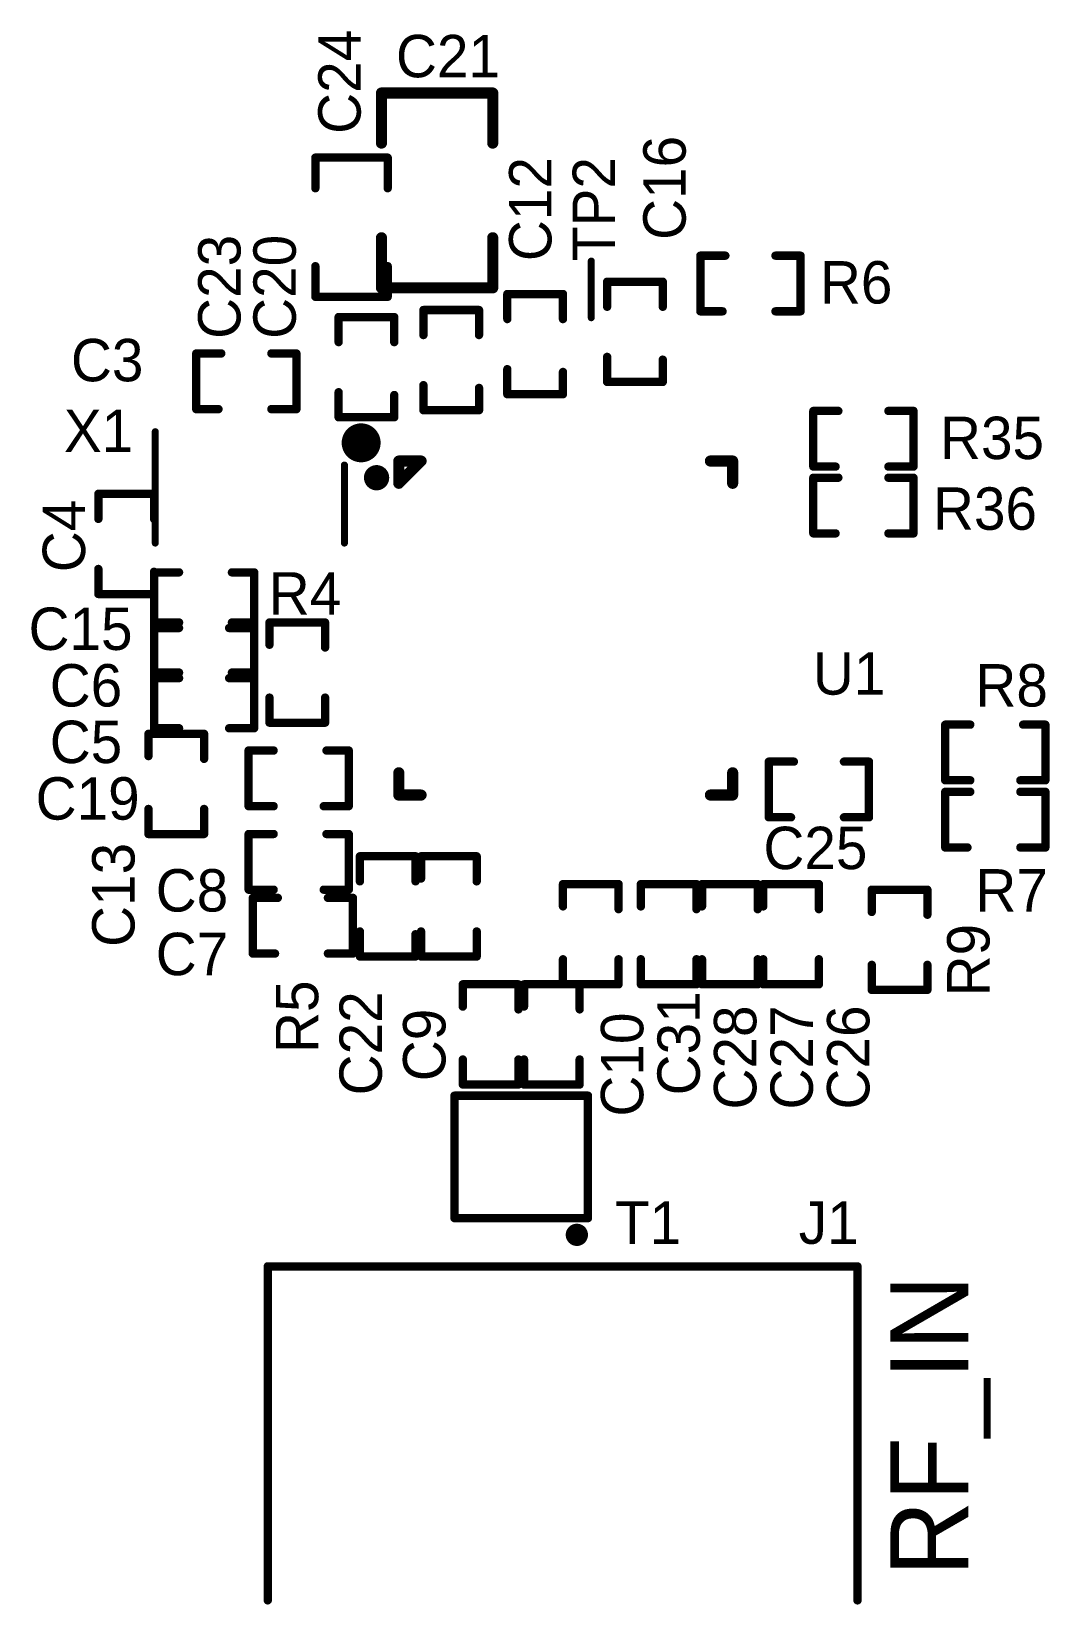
# Model space of a CAD drawing. Extents: x 97.8 to 116.1, y 51.2 to 79.4.
import ezdxf

# ---------------------------------------------------------------- set-up
doc = ezdxf.new("R2010")
doc.units = 0
doc.header["$MEASUREMENT"] = 0
doc.layers.add('TOPOVERLAY', color=2, linetype='CONTINUOUS')

msp = doc.modelspace()

# ---------------------------------------------------------------- linework, layer by layer
at = {"layer": 'TOPOVERLAY'}
for points, const_width in [([(104.133, 77.431001), (104.133, 78.330999)], 0.2), ([(104.133, 78.330999), (106.133001, 78.330999)], 0.2), ([(106.133001, 77.431001), (106.133001, 78.330999)], 0.2), ([(102.945001, 76.620002), (102.945001, 77.170001)], 0.15), ([(102.945001, 77.170001), (104.245004, 77.170001)], 0.15), ([(104.245004, 76.620002), (104.245004, 77.170001)], 0.15), ([(104.133, 74.831001), (104.133, 75.730999)], 0.2), ([(106.133001, 74.831001), (106.133001, 75.730999)], 0.2), ([(109.8645, 75.409003), (110.314501, 75.409003)], 0.15), ([(109.8645, 74.409005), (109.8645, 75.409003)], 0.15), ([(111.214499, 75.409006), (111.664501, 75.409003)], 0.15), ([(111.664501, 74.409005), (111.664501, 75.409003)], 0.15), ([(102.945001, 74.670001), (102.945001, 75.219999)], 0.15), ([(104.245004, 74.670001), (104.245004, 75.219999)], 0.15), ([(107.904001, 74.295), (107.904001, 75.311)], 0.127), ([(104.133, 74.831001), (106.133001, 74.831001)], 0.2), ([(108.189001, 74.490999), (108.189001, 74.941001)], 0.15), ([(108.189001, 74.941001), (108.289001, 74.941001)], 0.15), ([(108.239001, 74.941001), (109.188999, 74.941001)], 0.15), ([(109.188999, 74.490999), (109.188999, 74.941001)], 0.15), ([(102.945001, 74.670001), (104.245004, 74.670001)], 0.15), ([(106.395004, 74.269999), (106.395004, 74.72)], 0.15), ([(106.395004, 74.72), (106.495004, 74.72)], 0.15), ([(106.445004, 74.72), (107.395002, 74.72)], 0.15), ([(107.395002, 74.269999), (107.395002, 74.72)], 0.15), ([(103.363001, 73.855999), (103.363001, 74.306001)], 0.15), ([(103.363001, 74.306001), (103.463001, 74.306001)], 0.15), ([(103.413001, 74.306001), (104.362999, 74.306001)], 0.15), ([(104.362999, 73.855999), (104.362999, 74.306001)], 0.15), ([(104.887001, 73.982999), (104.887001, 74.433001)], 0.15), ([(104.887001, 74.433001), (104.987001, 74.433001)], 0.15), ([(104.937001, 74.433001), (105.886999, 74.433001)], 0.15), ([(105.886999, 73.982999), (105.886999, 74.433001)], 0.15), ([(109.8645, 74.409005), (110.264501, 74.409005)], 0.15), ([(111.214499, 74.409008), (111.664501, 74.409005)], 0.15), ([(100.804, 73.651999), (101.253999, 73.651999)], 0.15), ([(100.804, 72.652001), (100.804, 73.651999)], 0.15), ([(102.154002, 73.651999), (102.604001, 73.651999)], 0.15), ([(102.604001, 73.551999), (102.604001, 73.651999)], 0.15), ([(102.604001, 72.652001), (102.604001, 73.601999)], 0.15), ([(108.189001, 73.140999), (108.189001, 73.591001)], 0.15), ([(109.188999, 73.140999), (109.188999, 73.541001)], 0.15), ([(106.395004, 72.919999), (106.395004, 73.370001)], 0.15), ([(107.395002, 72.919999), (107.395002, 73.320001)], 0.15), ([(108.189001, 73.140999), (109.188999, 73.140999)], 0.15), ([(103.363001, 72.505999), (103.363001, 72.956001)], 0.15), ([(104.362999, 72.505999), (104.362999, 72.906001)], 0.15), ([(104.887001, 72.632999), (104.887001, 73.083001)], 0.15), ([(105.886999, 72.632999), (105.886999, 73.033001)], 0.15), ([(106.395004, 72.919999), (107.395002, 72.919999)], 0.15), ([(100.804, 72.652001), (101.204001, 72.652001)], 0.15), ([(102.154002, 72.652001), (102.604001, 72.652001)], 0.15), ([(104.887001, 72.632999), (105.886999, 72.632999)], 0.15), ([(111.895004, 71.620002), (111.895004, 72.62)], 0.15), ([(111.895004, 72.62), (112.345005, 72.62)], 0.15), ([(113.245003, 72.62), (113.695005, 72.62)], 0.15), ([(113.695005, 71.620002), (113.695005, 72.62)], 0.15), ([(103.363001, 72.505999), (104.362999, 72.505999)], 0.15), ([(100.067501, 70.246999), (100.067501, 72.247001)], 0.127), ([(104.445001, 71.719999), (104.845, 71.719999)], 0.2), ([(104.445001, 71.32), (104.445001, 71.719999)], 0.2), ([(104.445001, 71.32), (104.845, 71.719999)], 0.2), ([(110.045, 71.719999), (110.444999, 71.719999)], 0.2), ([(110.444999, 71.32), (110.444999, 71.719999)], 0.2), ([(103.467499, 70.246999), (103.467499, 71.646999)], 0.127), ([(111.895004, 71.620002), (112.295005, 71.620002)], 0.15), ([(111.895004, 70.420001), (111.895004, 71.419999)], 0.15), ([(111.895004, 71.419999), (112.345005, 71.419999)], 0.15), ([(113.245003, 71.620002), (113.695005, 71.620002)], 0.15), ([(113.245003, 71.419999), (113.695005, 71.419999)], 0.15), ([(113.695005, 70.420001), (113.695005, 71.419999)], 0.15), ([(99.045001, 70.681002), (99.045001, 71.131001)], 0.15), ([(99.045001, 71.131001), (99.145001, 71.131001)], 0.15), ([(99.095001, 71.131001), (100.044999, 71.131001)], 0.15), ([(100.044999, 70.681002), (100.044999, 71.131001)], 0.15), ([(111.895004, 70.420001), (112.295005, 70.420001)], 0.15), ([(113.245003, 70.420001), (113.695005, 70.420001)], 0.15), ([(99.045001, 69.330999), (99.045001, 69.780998)], 0.15), ([(100.044999, 69.330999), (100.044999, 69.731001)], 0.15), ([(100.044999, 68.770002), (100.044999, 69.72)], 0.15), ([(100.044999, 69.72), (100.495001, 69.72)], 0.15), ([(101.444999, 69.72), (101.845001, 69.72)], 0.15), ([(101.845001, 68.720002), (101.845001, 69.72)], 0.15), ([(99.045001, 69.330999), (100.044999, 69.330999)], 0.15), ([(100.044999, 68.720002), (100.044999, 68.820002)], 0.15), ([(100.044999, 67.870001), (100.044999, 68.82)], 0.15), ([(100.044999, 68.82), (100.495001, 68.82)], 0.15), ([(100.044999, 68.720002), (100.495001, 68.720002)], 0.15), ([(101.394999, 68.720002), (101.845001, 68.720002)], 0.15), ([(101.444999, 68.82), (101.845001, 68.82)], 0.15), ([(101.845001, 67.820002), (101.845001, 68.82)], 0.15), ([(102.120004, 68.42), (102.120004, 68.820002)], 0.15), ([(102.120004, 68.820002), (103.120002, 68.820002)], 0.15), ([(103.120002, 68.37), (103.120002, 68.820002)], 0.15), ([(100.044999, 67.820002), (100.044999, 67.920001)], 0.15), ([(100.044999, 66.970001), (100.044999, 67.919999)], 0.15), ([(100.044999, 67.919999), (100.495001, 67.919999)], 0.15), ([(100.044999, 67.820002), (100.495001, 67.820002)], 0.15), ([(101.394999, 67.820002), (101.845001, 67.820002)], 0.15), ([(101.444999, 67.919999), (101.845001, 67.919999)], 0.15), ([(101.845001, 66.920001), (101.845001, 67.919999)], 0.15), ([(102.120004, 67.020001), (102.120004, 67.470002)], 0.15), ([(103.120002, 67.020001), (103.120002, 67.470002)], 0.15), ([(100.044999, 66.920001), (100.044999, 67.020001)], 0.15), ([(100.044999, 66.920001), (100.495001, 66.920001)], 0.15), ([(101.394999, 66.920001), (101.845001, 66.920001)], 0.15), ([(102.120004, 67.020001), (103.120002, 67.020001)], 0.15), ([(114.266, 66.984499), (114.715999, 66.984499)], 0.15), ([(114.266, 65.984501), (114.266, 66.984499)], 0.15), ([(115.665999, 66.984499), (116.066001, 66.984499)], 0.15), ([(116.066001, 65.984501), (116.066001, 66.984499)], 0.15), ([(99.945002, 66.820001), (100.945, 66.820001)], 0.15), ([(99.945002, 66.419999), (99.945002, 66.820001)], 0.15), ([(100.945, 66.369999), (100.945, 66.820001)], 0.15), ([(101.744998, 65.570001), (101.744998, 66.519999)], 0.15), ([(101.744998, 66.519999), (102.195, 66.519999)], 0.15), ([(103.144998, 66.519999), (103.545, 66.519999)], 0.15), ([(103.545, 65.520001), (103.545, 66.519999)], 0.15), ([(104.445001, 65.720001), (104.445001, 66.12)], 0.2), ([(110.444999, 65.720001), (110.444999, 66.12)], 0.2), ([(111.095003, 66.319999), (111.545004, 66.319999)], 0.15), ([(111.095003, 65.320001), (111.095003, 66.319999)], 0.15), ([(112.445002, 66.319999), (112.895004, 66.319999)], 0.15), ([(112.895004, 66.22), (112.895004, 66.319999)], 0.15), ([(112.895004, 65.320001), (112.895004, 66.27)], 0.15), ([(114.266, 65.984501), (114.715999, 65.984501)], 0.15), ([(114.266, 64.778001), (114.266, 65.777999)], 0.15), ([(114.266, 65.777999), (114.715999, 65.777999)], 0.15), ([(115.616002, 65.984501), (116.066001, 65.984501)], 0.15), ([(115.616002, 65.777999), (116.066001, 65.777999)], 0.15), ([(116.066001, 64.778001), (116.066001, 65.777999)], 0.15), ([(101.744998, 65.520001), (101.744998, 65.620001)], 0.15), ([(101.744998, 65.520001), (102.195, 65.520001)], 0.15), ([(103.094998, 65.520001), (103.545, 65.520001)], 0.15), ([(104.445001, 65.720001), (104.845, 65.720001)], 0.2), ([(110.045, 65.720001), (110.444999, 65.720001)], 0.2), ([(99.945002, 65.019999), (99.945002, 65.470001)], 0.15), ([(100.945, 65.019999), (100.945, 65.470001)], 0.15), ([(111.095003, 65.320001), (111.495004, 65.320001)], 0.15), ([(112.445002, 65.320001), (112.895004, 65.320001)], 0.15), ([(99.945002, 65.019999), (100.895, 65.019999)], 0.15), ([(100.845, 65.019999), (100.945, 65.019999)], 0.15), ([(101.744998, 64.070001), (101.744998, 65.019999)], 0.15), ([(101.744998, 65.019999), (102.195, 65.019999)], 0.15), ([(103.144998, 65.019999), (103.545, 65.019999)], 0.15), ([(103.545, 64.020001), (103.545, 65.019999)], 0.15), ([(114.266, 64.778001), (114.666001, 64.778001)], 0.15), ([(115.616002, 64.778001), (116.066001, 64.778001)], 0.15), ([(103.745002, 64.62), (104.745, 64.62)], 0.15), ([(103.745002, 64.169999), (103.745002, 64.62)], 0.15), ([(104.745, 64.169999), (104.745, 64.62)], 0.15), ([(104.845002, 64.62), (105.845, 64.62)], 0.15), ([(104.845002, 64.219999), (104.845002, 64.62)], 0.15), ([(105.845, 64.169999), (105.845, 64.62)], 0.15), ([(101.744998, 64.020001), (101.744998, 64.120001)], 0.15), ([(107.395005, 64.120001), (108.395003, 64.120001)], 0.15), ([(107.395005, 63.72), (107.395005, 64.120001)], 0.15), ([(108.395003, 63.67), (108.395003, 64.120001)], 0.15), ([(108.795005, 64.120001), (109.795003, 64.120001)], 0.15), ([(108.795005, 63.72), (108.795005, 64.120001)], 0.15), ([(109.795003, 63.67), (109.795003, 64.120001)], 0.15), ([(109.895005, 64.120001), (110.895003, 64.120001)], 0.15), ([(109.895005, 63.72), (109.895005, 64.120001)], 0.15), ([(110.895003, 63.67), (110.895003, 64.120001)], 0.15), ([(110.995005, 64.120001), (111.995003, 64.120001)], 0.15), ([(110.995005, 63.72), (110.995005, 64.120001)], 0.15), ([(111.995003, 63.67), (111.995003, 64.120001)], 0.15), ([(101.744998, 64.020001), (102.195, 64.020001)], 0.15), ([(101.82, 63.872999), (102.269999, 63.872999)], 0.15), ([(101.82, 62.873001), (101.82, 63.872999)], 0.15), ([(103.094998, 64.020001), (103.545, 64.020001)], 0.15), ([(103.170002, 63.872999), (103.620001, 63.872999)], 0.15), ([(103.620001, 63.772999), (103.620001, 63.872999)], 0.15), ([(103.620001, 62.873001), (103.620001, 63.822999)], 0.15), ([(112.945001, 63.62), (112.945001, 64.020001)], 0.15), ([(112.945001, 64.020001), (113.944999, 64.020001)], 0.15), ([(113.944999, 63.57), (113.944999, 64.020001)], 0.15), ([(103.745002, 62.819999), (103.745002, 63.27)], 0.15), ([(104.845002, 62.819999), (104.845002, 63.27)], 0.15), ([(105.845, 62.819999), (105.845, 63.27)], 0.15), ([(104.745, 62.819999), (104.745, 63.220001)], 0.15), ([(101.82, 62.873001), (102.220001, 62.873001)], 0.15), ([(103.170002, 62.873001), (103.620001, 62.873001)], 0.15), ([(103.745002, 62.819999), (104.745, 62.819999)], 0.15), ([(104.845002, 62.819999), (105.795001, 62.819999)], 0.15), ([(105.745001, 62.819999), (105.845, 62.819999)], 0.15), ([(107.395005, 62.32), (107.395005, 62.770001)], 0.15), ([(108.395003, 62.32), (108.395003, 62.770001)], 0.15), ([(108.795005, 62.32), (108.795005, 62.770001)], 0.15), ([(109.795003, 62.32), (109.795003, 62.770001)], 0.15), ([(109.895005, 62.32), (109.895005, 62.770001)], 0.15), ([(110.895003, 62.32), (110.895003, 62.770001)], 0.15), ([(110.995005, 62.32), (110.995005, 62.770001)], 0.15), ([(111.995003, 62.32), (111.995003, 62.770001)], 0.15), ([(112.945001, 62.22), (112.945001, 62.670002)], 0.15), ([(113.944999, 62.22), (113.944999, 62.670002)], 0.15), ([(105.595001, 62.32), (106.594999, 62.32)], 0.15), ([(105.595001, 61.919998), (105.595001, 62.32)], 0.15), ([(106.594999, 61.869998), (106.594999, 62.32)], 0.15), ([(106.695001, 62.32), (107.694999, 62.32)], 0.15), ([(106.695001, 61.919998), (106.695001, 62.32)], 0.15), ([(107.395005, 62.32), (108.345003, 62.32)], 0.15), ([(107.694999, 61.869998), (107.694999, 62.32)], 0.15), ([(108.295003, 62.32), (108.395003, 62.32)], 0.15), ([(108.795005, 62.32), (109.745003, 62.32)], 0.15), ([(109.695003, 62.32), (109.795003, 62.32)], 0.15), ([(109.895005, 62.32), (110.845003, 62.32)], 0.15), ([(110.795003, 62.32), (110.895003, 62.32)], 0.15), ([(110.995005, 62.32), (111.945003, 62.32)], 0.15), ([(111.895004, 62.32), (111.995003, 62.32)], 0.15), ([(112.945001, 62.22), (113.944999, 62.22)], 0.15), ([(105.595001, 60.519998), (105.595001, 60.97)], 0.15), ([(106.594999, 60.519998), (106.594999, 60.97)], 0.15), ([(106.695001, 60.519998), (106.695001, 60.97)], 0.15), ([(107.694999, 60.519998), (107.694999, 60.97)], 0.15), ([(105.595001, 60.519998), (106.544999, 60.519998)], 0.15), ([(106.494999, 60.519998), (106.594999, 60.519998)], 0.15), ([(106.695001, 60.519998), (107.644999, 60.519998)], 0.15), ([(107.594999, 60.519998), (107.694999, 60.519998)], 0.15), ([(105.445001, 58.120001), (105.445001, 60.320001)], 0.15), ([(105.445001, 60.320001), (107.845001, 60.320001)], 0.15), ([(107.845001, 58.120001), (107.845001, 60.320001)], 0.15), ([(105.445001, 58.120001), (107.845001, 58.120001)], 0.15), ([(102.089001, 51.254), (102.089001, 57.254)], 0.15), ([(102.089001, 57.254), (112.689, 57.254)], 0.15), ([(112.689, 51.254), (112.689, 57.254)], 0.15)]:
    msp.add_lwpolyline(points, dxfattribs=dict(at, const_width=const_width))
for points, const_width in [([(104.083, 78.330999, 1), (104.183, 78.330999, 1)], 0.1), ([(104.083, 78.330999, 1), (104.183, 78.330999, 1)], 0.1), ([(106.083001, 78.330999, 1), (106.183001, 78.330999, 1)], 0.1), ([(106.083001, 78.330999, 1), (106.183001, 78.330999, 1)], 0.1), ([(104.083, 77.431001, 1), (104.183, 77.431001, 1)], 0.1), ([(106.083001, 77.431001, 1), (106.183001, 77.431001, 1)], 0.1), ([(102.907501, 77.170001, 1), (102.982502, 77.170001, 1)], 0.074999), ([(102.907501, 77.170001, 1), (102.982502, 77.170001, 1)], 0.074999), ([(104.207503, 77.170001, 1), (104.282504, 77.170001, 1)], 0.074999), ([(104.207503, 77.170001, 1), (104.282504, 77.170001, 1)], 0.074999), ([(102.907501, 76.620002, 1), (102.982502, 76.620002, 1)], 0.074999), ([(104.207503, 76.620002, 1), (104.282504, 76.620002, 1)], 0.074999), ([(104.083, 75.730999, 1), (104.183, 75.730999, 1)], 0.1), ([(106.083001, 75.730999, 1), (106.183001, 75.730999, 1)], 0.1), ([(109.826999, 75.409003, 1), (109.902, 75.409003, 1)], 0.074999), ([(109.826999, 75.409003, 1), (109.902, 75.409003, 1)], 0.074999), ([(110.277001, 75.409003, 1), (110.352002, 75.409003, 1)], 0.074999), ([(111.176999, 75.409006, 1), (111.252, 75.409006, 1)], 0.074999), ([(111.627001, 75.409003, 1), (111.702002, 75.409003, 1)], 0.074999), ([(111.627001, 75.409003, 1), (111.702002, 75.409003, 1)], 0.074999), ([(102.907501, 75.219999, 1), (102.982502, 75.219999, 1)], 0.074999), ([(104.207503, 75.219999, 1), (104.282504, 75.219999, 1)], 0.074999), ([(107.872251, 75.311, 1), (107.935751, 75.311, 1)], 0.0635), ([(104.083, 74.831001, 1), (104.183, 74.831001, 1)], 0.1), ([(104.083, 74.831001, 1), (104.183, 74.831001, 1)], 0.1), ([(106.083001, 74.831001, 1), (106.183001, 74.831001, 1)], 0.1), ([(106.083001, 74.831001, 1), (106.183001, 74.831001, 1)], 0.1), ([(108.151501, 74.941001, 1), (108.226502, 74.941001, 1)], 0.074999), ([(108.151501, 74.941001, 1), (108.226502, 74.941001, 1)], 0.074999), ([(108.201501, 74.941001, 1), (108.276502, 74.941001, 1)], 0.074999), ([(108.251501, 74.941001, 1), (108.326502, 74.941001, 1)], 0.074999), ([(109.151499, 74.941001, 1), (109.2265, 74.941001, 1)], 0.074999), ([(109.151499, 74.941001, 1), (109.2265, 74.941001, 1)], 0.074999), ([(102.907501, 74.670001, 1), (102.982502, 74.670001, 1)], 0.074999), ([(102.907501, 74.670001, 1), (102.982502, 74.670001, 1)], 0.074999), ([(104.207503, 74.670001, 1), (104.282504, 74.670001, 1)], 0.074999), ([(104.207503, 74.670001, 1), (104.282504, 74.670001, 1)], 0.074999), ([(106.357504, 74.72, 1), (106.432505, 74.72, 1)], 0.074999), ([(106.357504, 74.72, 1), (106.432505, 74.72, 1)], 0.074999), ([(106.407504, 74.72, 1), (106.482505, 74.72, 1)], 0.074999), ([(106.457504, 74.72, 1), (106.532505, 74.72, 1)], 0.074999), ([(107.357502, 74.72, 1), (107.432503, 74.72, 1)], 0.074999), ([(107.357502, 74.72, 1), (107.432503, 74.72, 1)], 0.074999), ([(103.325501, 74.306001, 1), (103.400502, 74.306001, 1)], 0.074999), ([(103.325501, 74.306001, 1), (103.400502, 74.306001, 1)], 0.074999), ([(103.375501, 74.306001, 1), (103.450502, 74.306001, 1)], 0.074999), ([(103.425501, 74.306001, 1), (103.500502, 74.306001, 1)], 0.074999), ([(104.325499, 74.306001, 1), (104.4005, 74.306001, 1)], 0.074999), ([(104.325499, 74.306001, 1), (104.4005, 74.306001, 1)], 0.074999), ([(104.849501, 74.433001, 1), (104.924502, 74.433001, 1)], 0.074999), ([(104.849501, 74.433001, 1), (104.924502, 74.433001, 1)], 0.074999), ([(104.899501, 74.433001, 1), (104.974502, 74.433001, 1)], 0.074999), ([(104.949501, 74.433001, 1), (105.024502, 74.433001, 1)], 0.074999), ([(105.849499, 74.433001, 1), (105.9245, 74.433001, 1)], 0.074999), ([(105.849499, 74.433001, 1), (105.9245, 74.433001, 1)], 0.074999), ([(106.357504, 74.269999, 1), (106.432505, 74.269999, 1)], 0.074999), ([(107.357502, 74.269999, 1), (107.432503, 74.269999, 1)], 0.074999), ([(107.872251, 74.295, 1), (107.935751, 74.295, 1)], 0.0635), ([(108.151501, 74.490999, 1), (108.226502, 74.490999, 1)], 0.074999), ([(109.151499, 74.490999, 1), (109.2265, 74.490999, 1)], 0.074999), ([(109.826999, 74.409005, 1), (109.902, 74.409005, 1)], 0.074999), ([(109.826999, 74.409005, 1), (109.902, 74.409005, 1)], 0.074999), ([(110.227001, 74.409005, 1), (110.302002, 74.409005, 1)], 0.074999), ([(111.176999, 74.409008, 1), (111.252, 74.409008, 1)], 0.074999), ([(111.627001, 74.409005, 1), (111.702002, 74.409005, 1)], 0.074999), ([(111.627001, 74.409005, 1), (111.702002, 74.409005, 1)], 0.074999), ([(104.849501, 73.982999, 1), (104.924502, 73.982999, 1)], 0.074999), ([(105.849499, 73.982999, 1), (105.9245, 73.982999, 1)], 0.074999), ([(103.325501, 73.855999, 1), (103.400502, 73.855999, 1)], 0.074999), ([(104.325499, 73.855999, 1), (104.4005, 73.855999, 1)], 0.074999), ([(100.766499, 73.651999, 1), (100.8415, 73.651999, 1)], 0.074999), ([(100.766499, 73.651999, 1), (100.8415, 73.651999, 1)], 0.074999), ([(101.216498, 73.651999, 1), (101.291499, 73.651999, 1)], 0.074999), ([(102.116501, 73.651999, 1), (102.191502, 73.651999, 1)], 0.074999), ([(102.5665, 73.651999, 1), (102.641502, 73.651999, 1)], 0.074999), ([(102.5665, 73.651999, 1), (102.641502, 73.651999, 1)], 0.074999), ([(102.5665, 73.601999, 1), (102.641502, 73.601999, 1)], 0.074999), ([(102.5665, 73.551999, 1), (102.641502, 73.551999, 1)], 0.074999), ([(108.151501, 73.591001, 1), (108.226502, 73.591001, 1)], 0.074999), ([(109.151499, 73.541001, 1), (109.2265, 73.541001, 1)], 0.074999), ([(106.357504, 73.370001, 1), (106.432505, 73.370001, 1)], 0.074999), ([(107.357502, 73.320001, 1), (107.432503, 73.320001, 1)], 0.074999), ([(108.151501, 73.140999, 1), (108.226502, 73.140999, 1)], 0.074999), ([(108.151501, 73.140999, 1), (108.226502, 73.140999, 1)], 0.074999), ([(109.151499, 73.140999, 1), (109.2265, 73.140999, 1)], 0.074999), ([(109.151499, 73.140999, 1), (109.2265, 73.140999, 1)], 0.074999), ([(103.325501, 72.956001, 1), (103.400502, 72.956001, 1)], 0.074999), ([(104.325499, 72.906001, 1), (104.4005, 72.906001, 1)], 0.074999), ([(104.849501, 73.083001, 1), (104.924502, 73.083001, 1)], 0.074999), ([(105.849499, 73.033001, 1), (105.9245, 73.033001, 1)], 0.074999), ([(106.357504, 72.919999, 1), (106.432505, 72.919999, 1)], 0.074999), ([(106.357504, 72.919999, 1), (106.432505, 72.919999, 1)], 0.074999), ([(107.357502, 72.919999, 1), (107.432503, 72.919999, 1)], 0.074999), ([(107.357502, 72.919999, 1), (107.432503, 72.919999, 1)], 0.074999), ([(100.766499, 72.652001, 1), (100.8415, 72.652001, 1)], 0.074999), ([(100.766499, 72.652001, 1), (100.8415, 72.652001, 1)], 0.074999), ([(101.166501, 72.652001, 1), (101.241502, 72.652001, 1)], 0.074999), ([(102.116501, 72.652001, 1), (102.191502, 72.652001, 1)], 0.074999), ([(102.5665, 72.652001, 1), (102.641502, 72.652001, 1)], 0.074999), ([(102.5665, 72.652001, 1), (102.641502, 72.652001, 1)], 0.074999), ([(104.849501, 72.632999, 1), (104.924502, 72.632999, 1)], 0.074999), ([(104.849501, 72.632999, 1), (104.924502, 72.632999, 1)], 0.074999), ([(105.849499, 72.632999, 1), (105.9245, 72.632999, 1)], 0.074999), ([(105.849499, 72.632999, 1), (105.9245, 72.632999, 1)], 0.074999), ([(111.857503, 72.62, 1), (111.932504, 72.62, 1)], 0.074999), ([(111.857503, 72.62, 1), (111.932504, 72.62, 1)], 0.074999), ([(112.307505, 72.62, 1), (112.382506, 72.62, 1)], 0.074999), ([(113.207503, 72.62, 1), (113.282504, 72.62, 1)], 0.074999), ([(113.657504, 72.62, 1), (113.732506, 72.62, 1)], 0.074999), ([(113.657504, 72.62, 1), (113.732506, 72.62, 1)], 0.074999), ([(103.325501, 72.505999, 1), (103.400502, 72.505999, 1)], 0.074999), ([(103.325501, 72.505999, 1), (103.400502, 72.505999, 1)], 0.074999), ([(103.917501, 72.047001, 1), (103.617502, 72.047001, 1)], 0.399999), ([(104.325499, 72.505999, 1), (104.4005, 72.505999, 1)], 0.074999), ([(104.325499, 72.505999, 1), (104.4005, 72.505999, 1)], 0.074999), ([(100.035751, 72.247001, 1), (100.099251, 72.247001, 1)], 0.0635), ([(103.517502, 72.047001, 1), (103.717501, 72.047001, 1)], 0.2), ([(103.817501, 72.047001, 1), (104.017501, 72.047001, 1)], 0.2), ([(104.395001, 71.719999, 1), (104.495001, 71.719999, 1)], 0.1), ([(104.395001, 71.719999, 1), (104.495001, 71.719999, 1)], 0.1), ([(104.795, 71.719999, 1), (104.895, 71.719999, 1)], 0.1), ([(104.795, 71.719999, 1), (104.895, 71.719999, 1)], 0.1), ([(109.995, 71.719999, 1), (110.095, 71.719999, 1)], 0.1), ([(110.394999, 71.719999, 1), (110.494999, 71.719999, 1)], 0.1), ([(110.394999, 71.719999, 1), (110.494999, 71.719999, 1)], 0.1), ([(103.435749, 71.646999, 1), (103.499249, 71.646999, 1)], 0.0635), ([(104.144999, 71.419999, 1), (103.944999, 71.419999, 1)], 0.254), ([(103.881499, 71.419999, 1), (104.008499, 71.419999, 1)], 0.127), ([(104.081499, 71.419999, 1), (104.208499, 71.419999, 1)], 0.127), ([(111.857503, 71.620002, 1), (111.932504, 71.620002, 1)], 0.074999), ([(111.857503, 71.620002, 1), (111.932504, 71.620002, 1)], 0.074999), ([(111.857503, 71.419999, 1), (111.932504, 71.419999, 1)], 0.074999), ([(111.857503, 71.419999, 1), (111.932504, 71.419999, 1)], 0.074999), ([(112.257505, 71.620002, 1), (112.332506, 71.620002, 1)], 0.074999), ([(112.307505, 71.419999, 1), (112.382506, 71.419999, 1)], 0.074999), ([(113.207503, 71.620002, 1), (113.282504, 71.620002, 1)], 0.074999), ([(113.207503, 71.419999, 1), (113.282504, 71.419999, 1)], 0.074999), ([(113.657504, 71.620002, 1), (113.732506, 71.620002, 1)], 0.074999), ([(113.657504, 71.620002, 1), (113.732506, 71.620002, 1)], 0.074999), ([(113.657504, 71.419999, 1), (113.732506, 71.419999, 1)], 0.074999), ([(113.657504, 71.419999, 1), (113.732506, 71.419999, 1)], 0.074999), ([(104.395001, 71.32, 1), (104.495001, 71.32, 1)], 0.1), ([(104.395001, 71.32, 1), (104.495001, 71.32, 1)], 0.1), ([(110.394999, 71.32, 1), (110.494999, 71.32, 1)], 0.1), ([(99.007501, 71.131001, 1), (99.082502, 71.131001, 1)], 0.074999), ([(99.007501, 71.131001, 1), (99.082502, 71.131001, 1)], 0.074999), ([(99.057501, 71.131001, 1), (99.132502, 71.131001, 1)], 0.074999), ([(99.107501, 71.131001, 1), (99.182502, 71.131001, 1)], 0.074999), ([(100.007499, 71.131001, 1), (100.0825, 71.131001, 1)], 0.074999), ([(100.007499, 71.131001, 1), (100.0825, 71.131001, 1)], 0.074999), ([(99.007501, 70.681002, 1), (99.082502, 70.681002, 1)], 0.074999), ([(100.007499, 70.681002, 1), (100.0825, 70.681002, 1)], 0.074999), ([(111.857503, 70.420001, 1), (111.932504, 70.420001, 1)], 0.074999), ([(111.857503, 70.420001, 1), (111.932504, 70.420001, 1)], 0.074999), ([(112.257505, 70.420001, 1), (112.332506, 70.420001, 1)], 0.074999), ([(113.207503, 70.420001, 1), (113.282504, 70.420001, 1)], 0.074999), ([(113.657504, 70.420001, 1), (113.732506, 70.420001, 1)], 0.074999), ([(113.657504, 70.420001, 1), (113.732506, 70.420001, 1)], 0.074999), ([(100.035751, 70.246999, 1), (100.099251, 70.246999, 1)], 0.0635), ([(103.435749, 70.246999, 1), (103.499249, 70.246999, 1)], 0.0635), ([(99.007501, 69.780998, 1), (99.082502, 69.780998, 1)], 0.074999), ([(100.007499, 69.731001, 1), (100.0825, 69.731001, 1)], 0.074999), ([(100.007499, 69.72, 1), (100.0825, 69.72, 1)], 0.074999), ([(100.007499, 69.72, 1), (100.0825, 69.72, 1)], 0.074999), ([(100.4575, 69.72, 1), (100.532501, 69.72, 1)], 0.074999), ([(101.407498, 69.72, 1), (101.4825, 69.72, 1)], 0.074999), ([(101.8075, 69.72, 1), (101.882501, 69.72, 1)], 0.074999), ([(101.8075, 69.72, 1), (101.882501, 69.72, 1)], 0.074999), ([(99.007501, 69.330999, 1), (99.082502, 69.330999, 1)], 0.074999), ([(99.007501, 69.330999, 1), (99.082502, 69.330999, 1)], 0.074999), ([(100.007499, 69.330999, 1), (100.0825, 69.330999, 1)], 0.074999), ([(100.007499, 69.330999, 1), (100.0825, 69.330999, 1)], 0.074999), ([(100.007499, 68.820002, 1), (100.0825, 68.820002, 1)], 0.074999), ([(100.007499, 68.82, 1), (100.0825, 68.82, 1)], 0.074999), ([(100.007499, 68.82, 1), (100.0825, 68.82, 1)], 0.074999), ([(100.007499, 68.770002, 1), (100.0825, 68.770002, 1)], 0.074999), ([(100.007499, 68.720002, 1), (100.0825, 68.720002, 1)], 0.074999), ([(100.007499, 68.720002, 1), (100.0825, 68.720002, 1)], 0.074999), ([(100.4575, 68.82, 1), (100.532501, 68.82, 1)], 0.074999), ([(100.4575, 68.720002, 1), (100.532501, 68.720002, 1)], 0.074999), ([(101.357499, 68.720002, 1), (101.4325, 68.720002, 1)], 0.074999), ([(101.407498, 68.82, 1), (101.4825, 68.82, 1)], 0.074999), ([(101.8075, 68.82, 1), (101.882501, 68.82, 1)], 0.074999), ([(101.8075, 68.82, 1), (101.882501, 68.82, 1)], 0.074999), ([(101.8075, 68.720002, 1), (101.882501, 68.720002, 1)], 0.074999), ([(101.8075, 68.720002, 1), (101.882501, 68.720002, 1)], 0.074999), ([(102.082503, 68.820002, 1), (102.157505, 68.820002, 1)], 0.074999), ([(102.082503, 68.820002, 1), (102.157505, 68.820002, 1)], 0.074999), ([(103.082501, 68.820002, 1), (103.157503, 68.820002, 1)], 0.074999), ([(103.082501, 68.820002, 1), (103.157503, 68.820002, 1)], 0.074999), ([(102.082503, 68.42, 1), (102.157505, 68.42, 1)], 0.074999), ([(103.082501, 68.37, 1), (103.157503, 68.37, 1)], 0.074999), ([(100.007499, 67.920001, 1), (100.0825, 67.920001, 1)], 0.074999), ([(100.007499, 67.919999, 1), (100.0825, 67.919999, 1)], 0.074999), ([(100.007499, 67.919999, 1), (100.0825, 67.919999, 1)], 0.074999), ([(100.007499, 67.870001, 1), (100.0825, 67.870001, 1)], 0.074999), ([(100.007499, 67.820002, 1), (100.0825, 67.820002, 1)], 0.074999), ([(100.007499, 67.820002, 1), (100.0825, 67.820002, 1)], 0.074999), ([(100.4575, 67.919999, 1), (100.532501, 67.919999, 1)], 0.074999), ([(100.4575, 67.820002, 1), (100.532501, 67.820002, 1)], 0.074999), ([(101.357499, 67.820002, 1), (101.4325, 67.820002, 1)], 0.074999), ([(101.407498, 67.919999, 1), (101.4825, 67.919999, 1)], 0.074999), ([(101.8075, 67.919999, 1), (101.882501, 67.919999, 1)], 0.074999), ([(101.8075, 67.919999, 1), (101.882501, 67.919999, 1)], 0.074999), ([(101.8075, 67.820002, 1), (101.882501, 67.820002, 1)], 0.074999), ([(101.8075, 67.820002, 1), (101.882501, 67.820002, 1)], 0.074999), ([(102.082503, 67.470002, 1), (102.157505, 67.470002, 1)], 0.074999), ([(103.082501, 67.470002, 1), (103.157503, 67.470002, 1)], 0.074999), ([(100.007499, 67.020001, 1), (100.0825, 67.020001, 1)], 0.074999), ([(100.007499, 66.970001, 1), (100.0825, 66.970001, 1)], 0.074999), ([(100.007499, 66.920001, 1), (100.0825, 66.920001, 1)], 0.074999), ([(100.007499, 66.920001, 1), (100.0825, 66.920001, 1)], 0.074999), ([(100.4575, 66.920001, 1), (100.532501, 66.920001, 1)], 0.074999), ([(101.357499, 66.920001, 1), (101.4325, 66.920001, 1)], 0.074999), ([(101.8075, 66.920001, 1), (101.882501, 66.920001, 1)], 0.074999), ([(101.8075, 66.920001, 1), (101.882501, 66.920001, 1)], 0.074999), ([(102.082503, 67.020001, 1), (102.157505, 67.020001, 1)], 0.074999), ([(102.082503, 67.020001, 1), (102.157505, 67.020001, 1)], 0.074999), ([(103.082501, 67.020001, 1), (103.157503, 67.020001, 1)], 0.074999), ([(103.082501, 67.020001, 1), (103.157503, 67.020001, 1)], 0.074999), ([(114.228499, 66.984499, 1), (114.3035, 66.984499, 1)], 0.074999), ([(114.228499, 66.984499, 1), (114.3035, 66.984499, 1)], 0.074999), ([(114.678498, 66.984499, 1), (114.753499, 66.984499, 1)], 0.074999), ([(115.628499, 66.984499, 1), (115.7035, 66.984499, 1)], 0.074999), ([(116.0285, 66.984499, 1), (116.103502, 66.984499, 1)], 0.074999), ([(116.0285, 66.984499, 1), (116.103502, 66.984499, 1)], 0.074999), ([(99.907501, 66.820001, 1), (99.982503, 66.820001, 1)], 0.074999), ([(99.907501, 66.820001, 1), (99.982503, 66.820001, 1)], 0.074999), ([(100.907499, 66.820001, 1), (100.982501, 66.820001, 1)], 0.074999), ([(100.907499, 66.820001, 1), (100.982501, 66.820001, 1)], 0.074999), ([(99.907501, 66.419999, 1), (99.982503, 66.419999, 1)], 0.074999), ([(100.907499, 66.369999, 1), (100.982501, 66.369999, 1)], 0.074999), ([(101.707498, 66.519999, 1), (101.782499, 66.519999, 1)], 0.074999), ([(101.707498, 66.519999, 1), (101.782499, 66.519999, 1)], 0.074999), ([(102.1575, 66.519999, 1), (102.232501, 66.519999, 1)], 0.074999), ([(103.107498, 66.519999, 1), (103.182499, 66.519999, 1)], 0.074999), ([(103.507499, 66.519999, 1), (103.5825, 66.519999, 1)], 0.074999), ([(103.507499, 66.519999, 1), (103.5825, 66.519999, 1)], 0.074999), ([(104.395001, 66.12, 1), (104.495001, 66.12, 1)], 0.1), ([(110.394999, 66.12, 1), (110.494999, 66.12, 1)], 0.1), ([(111.057502, 66.319999, 1), (111.132503, 66.319999, 1)], 0.074999), ([(111.057502, 66.319999, 1), (111.132503, 66.319999, 1)], 0.074999), ([(111.507504, 66.319999, 1), (111.582505, 66.319999, 1)], 0.074999), ([(112.407502, 66.319999, 1), (112.482503, 66.319999, 1)], 0.074999), ([(112.857504, 66.319999, 1), (112.932505, 66.319999, 1)], 0.074999), ([(112.857504, 66.319999, 1), (112.932505, 66.319999, 1)], 0.074999), ([(112.857504, 66.27, 1), (112.932505, 66.27, 1)], 0.074999), ([(112.857504, 66.22, 1), (112.932505, 66.22, 1)], 0.074999), ([(114.228499, 65.984501, 1), (114.3035, 65.984501, 1)], 0.074999), ([(114.228499, 65.984501, 1), (114.3035, 65.984501, 1)], 0.074999), ([(114.228499, 65.777999, 1), (114.3035, 65.777999, 1)], 0.074999), ([(114.228499, 65.777999, 1), (114.3035, 65.777999, 1)], 0.074999), ([(114.678498, 65.984501, 1), (114.753499, 65.984501, 1)], 0.074999), ([(114.678498, 65.777999, 1), (114.753499, 65.777999, 1)], 0.074999), ([(115.578501, 65.984501, 1), (115.653502, 65.984501, 1)], 0.074999), ([(115.578501, 65.777999, 1), (115.653502, 65.777999, 1)], 0.074999), ([(116.0285, 65.984501, 1), (116.103502, 65.984501, 1)], 0.074999), ([(116.0285, 65.984501, 1), (116.103502, 65.984501, 1)], 0.074999), ([(116.0285, 65.777999, 1), (116.103502, 65.777999, 1)], 0.074999), ([(116.0285, 65.777999, 1), (116.103502, 65.777999, 1)], 0.074999), ([(101.707498, 65.620001, 1), (101.782499, 65.620001, 1)], 0.074999), ([(101.707498, 65.570001, 1), (101.782499, 65.570001, 1)], 0.074999), ([(101.707498, 65.520001, 1), (101.782499, 65.520001, 1)], 0.074999), ([(101.707498, 65.520001, 1), (101.782499, 65.520001, 1)], 0.074999), ([(102.1575, 65.520001, 1), (102.232501, 65.520001, 1)], 0.074999), ([(103.057498, 65.520001, 1), (103.132499, 65.520001, 1)], 0.074999), ([(103.507499, 65.520001, 1), (103.5825, 65.520001, 1)], 0.074999), ([(103.507499, 65.520001, 1), (103.5825, 65.520001, 1)], 0.074999), ([(104.395001, 65.720001, 1), (104.495001, 65.720001, 1)], 0.1), ([(104.395001, 65.720001, 1), (104.495001, 65.720001, 1)], 0.1), ([(104.795, 65.720001, 1), (104.895, 65.720001, 1)], 0.1), ([(109.995, 65.720001, 1), (110.095, 65.720001, 1)], 0.1), ([(110.394999, 65.720001, 1), (110.494999, 65.720001, 1)], 0.1), ([(110.394999, 65.720001, 1), (110.494999, 65.720001, 1)], 0.1), ([(99.907501, 65.470001, 1), (99.982503, 65.470001, 1)], 0.074999), ([(100.907499, 65.470001, 1), (100.982501, 65.470001, 1)], 0.074999), ([(111.057502, 65.320001, 1), (111.132503, 65.320001, 1)], 0.074999), ([(111.057502, 65.320001, 1), (111.132503, 65.320001, 1)], 0.074999), ([(111.457504, 65.320001, 1), (111.532505, 65.320001, 1)], 0.074999), ([(112.407502, 65.320001, 1), (112.482503, 65.320001, 1)], 0.074999), ([(112.857504, 65.320001, 1), (112.932505, 65.320001, 1)], 0.074999), ([(112.857504, 65.320001, 1), (112.932505, 65.320001, 1)], 0.074999), ([(99.907501, 65.019999, 1), (99.982503, 65.019999, 1)], 0.074999), ([(99.907501, 65.019999, 1), (99.982503, 65.019999, 1)], 0.074999), ([(100.8075, 65.019999, 1), (100.882501, 65.019999, 1)], 0.074999), ([(100.8575, 65.019999, 1), (100.932501, 65.019999, 1)], 0.074999), ([(100.907499, 65.019999, 1), (100.982501, 65.019999, 1)], 0.074999), ([(100.907499, 65.019999, 1), (100.982501, 65.019999, 1)], 0.074999), ([(101.707498, 65.019999, 1), (101.782499, 65.019999, 1)], 0.074999), ([(101.707498, 65.019999, 1), (101.782499, 65.019999, 1)], 0.074999), ([(102.1575, 65.019999, 1), (102.232501, 65.019999, 1)], 0.074999), ([(103.107498, 65.019999, 1), (103.182499, 65.019999, 1)], 0.074999), ([(103.507499, 65.019999, 1), (103.5825, 65.019999, 1)], 0.074999), ([(103.507499, 65.019999, 1), (103.5825, 65.019999, 1)], 0.074999), ([(114.228499, 64.778001, 1), (114.3035, 64.778001, 1)], 0.074999), ([(114.228499, 64.778001, 1), (114.3035, 64.778001, 1)], 0.074999), ([(114.628501, 64.778001, 1), (114.703502, 64.778001, 1)], 0.074999), ([(115.578501, 64.778001, 1), (115.653502, 64.778001, 1)], 0.074999), ([(116.0285, 64.778001, 1), (116.103502, 64.778001, 1)], 0.074999), ([(116.0285, 64.778001, 1), (116.103502, 64.778001, 1)], 0.074999), ([(103.707501, 64.62, 1), (103.782503, 64.62, 1)], 0.074999), ([(103.707501, 64.62, 1), (103.782503, 64.62, 1)], 0.074999), ([(104.707499, 64.62, 1), (104.782501, 64.62, 1)], 0.074999), ([(104.707499, 64.62, 1), (104.782501, 64.62, 1)], 0.074999), ([(104.807502, 64.62, 1), (104.882503, 64.62, 1)], 0.074999), ([(104.807502, 64.62, 1), (104.882503, 64.62, 1)], 0.074999), ([(105.8075, 64.62, 1), (105.882501, 64.62, 1)], 0.074999), ([(105.8075, 64.62, 1), (105.882501, 64.62, 1)], 0.074999), ([(101.707498, 64.120001, 1), (101.782499, 64.120001, 1)], 0.074999), ([(101.707498, 64.070001, 1), (101.782499, 64.070001, 1)], 0.074999), ([(103.707501, 64.169999, 1), (103.782503, 64.169999, 1)], 0.074999), ([(104.707499, 64.169999, 1), (104.782501, 64.169999, 1)], 0.074999), ([(104.807502, 64.219999, 1), (104.882503, 64.219999, 1)], 0.074999), ([(105.8075, 64.169999, 1), (105.882501, 64.169999, 1)], 0.074999), ([(107.357504, 64.120001, 1), (107.432505, 64.120001, 1)], 0.074999), ([(107.357504, 64.120001, 1), (107.432505, 64.120001, 1)], 0.074999), ([(108.357502, 64.120001, 1), (108.432503, 64.120001, 1)], 0.074999), ([(108.357502, 64.120001, 1), (108.432503, 64.120001, 1)], 0.074999), ([(108.757504, 64.120001, 1), (108.832505, 64.120001, 1)], 0.074999), ([(108.757504, 64.120001, 1), (108.832505, 64.120001, 1)], 0.074999), ([(109.757502, 64.120001, 1), (109.832503, 64.120001, 1)], 0.074999), ([(109.757502, 64.120001, 1), (109.832503, 64.120001, 1)], 0.074999), ([(109.857504, 64.120001, 1), (109.932506, 64.120001, 1)], 0.074999), ([(109.857504, 64.120001, 1), (109.932506, 64.120001, 1)], 0.074999), ([(110.857502, 64.120001, 1), (110.932504, 64.120001, 1)], 0.074999), ([(110.857502, 64.120001, 1), (110.932504, 64.120001, 1)], 0.074999), ([(110.957505, 64.120001, 1), (111.032506, 64.120001, 1)], 0.074999), ([(110.957505, 64.120001, 1), (111.032506, 64.120001, 1)], 0.074999), ([(111.957503, 64.120001, 1), (112.032504, 64.120001, 1)], 0.074999), ([(111.957503, 64.120001, 1), (112.032504, 64.120001, 1)], 0.074999), ([(101.707498, 64.020001, 1), (101.782499, 64.020001, 1)], 0.074999), ([(101.707498, 64.020001, 1), (101.782499, 64.020001, 1)], 0.074999), ([(101.782499, 63.872999, 1), (101.8575, 63.872999, 1)], 0.074999), ([(101.782499, 63.872999, 1), (101.8575, 63.872999, 1)], 0.074999), ([(102.1575, 64.020001, 1), (102.232501, 64.020001, 1)], 0.074999), ([(102.232498, 63.872999, 1), (102.307499, 63.872999, 1)], 0.074999), ([(103.057498, 64.020001, 1), (103.132499, 64.020001, 1)], 0.074999), ([(103.132501, 63.872999, 1), (103.207502, 63.872999, 1)], 0.074999), ([(103.507499, 64.020001, 1), (103.5825, 64.020001, 1)], 0.074999), ([(103.507499, 64.020001, 1), (103.5825, 64.020001, 1)], 0.074999), ([(103.5825, 63.872999, 1), (103.657502, 63.872999, 1)], 0.074999), ([(103.5825, 63.872999, 1), (103.657502, 63.872999, 1)], 0.074999), ([(103.5825, 63.822999, 1), (103.657502, 63.822999, 1)], 0.074999), ([(112.907501, 64.020001, 1), (112.982502, 64.020001, 1)], 0.074999), ([(112.907501, 64.020001, 1), (112.982502, 64.020001, 1)], 0.074999), ([(113.907499, 64.020001, 1), (113.9825, 64.020001, 1)], 0.074999), ([(113.907499, 64.020001, 1), (113.9825, 64.020001, 1)], 0.074999), ([(103.5825, 63.772999, 1), (103.657502, 63.772999, 1)], 0.074999), ([(107.357504, 63.72, 1), (107.432505, 63.72, 1)], 0.074999), ([(108.357502, 63.67, 1), (108.432503, 63.67, 1)], 0.074999), ([(108.757504, 63.72, 1), (108.832505, 63.72, 1)], 0.074999), ([(109.757502, 63.67, 1), (109.832503, 63.67, 1)], 0.074999), ([(109.857504, 63.72, 1), (109.932506, 63.72, 1)], 0.074999), ([(110.857502, 63.67, 1), (110.932504, 63.67, 1)], 0.074999), ([(110.957505, 63.72, 1), (111.032506, 63.72, 1)], 0.074999), ([(111.957503, 63.67, 1), (112.032504, 63.67, 1)], 0.074999), ([(112.907501, 63.62, 1), (112.982502, 63.62, 1)], 0.074999), ([(113.907499, 63.57, 1), (113.9825, 63.57, 1)], 0.074999), ([(103.707501, 63.27, 1), (103.782503, 63.27, 1)], 0.074999), ([(104.807502, 63.27, 1), (104.882503, 63.27, 1)], 0.074999), ([(105.8075, 63.27, 1), (105.882501, 63.27, 1)], 0.074999), ([(104.707499, 63.220001, 1), (104.782501, 63.220001, 1)], 0.074999), ([(101.782499, 62.873001, 1), (101.8575, 62.873001, 1)], 0.074999), ([(101.782499, 62.873001, 1), (101.8575, 62.873001, 1)], 0.074999), ([(102.182501, 62.873001, 1), (102.257502, 62.873001, 1)], 0.074999), ([(103.132501, 62.873001, 1), (103.207502, 62.873001, 1)], 0.074999), ([(103.5825, 62.873001, 1), (103.657502, 62.873001, 1)], 0.074999), ([(103.5825, 62.873001, 1), (103.657502, 62.873001, 1)], 0.074999), ([(103.707501, 62.819999, 1), (103.782503, 62.819999, 1)], 0.074999), ([(103.707501, 62.819999, 1), (103.782503, 62.819999, 1)], 0.074999), ([(104.707499, 62.819999, 1), (104.782501, 62.819999, 1)], 0.074999), ([(104.707499, 62.819999, 1), (104.782501, 62.819999, 1)], 0.074999), ([(104.807502, 62.819999, 1), (104.882503, 62.819999, 1)], 0.074999), ([(104.807502, 62.819999, 1), (104.882503, 62.819999, 1)], 0.074999), ([(105.7075, 62.819999, 1), (105.782501, 62.819999, 1)], 0.074999), ([(105.7575, 62.819999, 1), (105.832501, 62.819999, 1)], 0.074999), ([(105.8075, 62.819999, 1), (105.882501, 62.819999, 1)], 0.074999), ([(105.8075, 62.819999, 1), (105.882501, 62.819999, 1)], 0.074999), ([(107.357504, 62.770001, 1), (107.432505, 62.770001, 1)], 0.074999), ([(108.357502, 62.770001, 1), (108.432503, 62.770001, 1)], 0.074999), ([(108.757504, 62.770001, 1), (108.832505, 62.770001, 1)], 0.074999), ([(109.757502, 62.770001, 1), (109.832503, 62.770001, 1)], 0.074999), ([(109.857504, 62.770001, 1), (109.932506, 62.770001, 1)], 0.074999), ([(110.857502, 62.770001, 1), (110.932504, 62.770001, 1)], 0.074999), ([(110.957505, 62.770001, 1), (111.032506, 62.770001, 1)], 0.074999), ([(111.957503, 62.770001, 1), (112.032504, 62.770001, 1)], 0.074999), ([(112.907501, 62.670002, 1), (112.982502, 62.670002, 1)], 0.074999), ([(113.907499, 62.670002, 1), (113.9825, 62.670002, 1)], 0.074999), ([(105.5575, 62.32, 1), (105.632501, 62.32, 1)], 0.074999), ([(105.5575, 62.32, 1), (105.632501, 62.32, 1)], 0.074999), ([(106.557498, 62.32, 1), (106.632499, 62.32, 1)], 0.074999), ([(106.557498, 62.32, 1), (106.632499, 62.32, 1)], 0.074999), ([(106.657501, 62.32, 1), (106.732502, 62.32, 1)], 0.074999), ([(106.657501, 62.32, 1), (106.732502, 62.32, 1)], 0.074999), ([(107.357504, 62.32, 1), (107.432505, 62.32, 1)], 0.074999), ([(107.357504, 62.32, 1), (107.432505, 62.32, 1)], 0.074999), ([(107.657499, 62.32, 1), (107.7325, 62.32, 1)], 0.074999), ([(107.657499, 62.32, 1), (107.7325, 62.32, 1)], 0.074999), ([(108.257503, 62.32, 1), (108.332504, 62.32, 1)], 0.074999), ([(108.307502, 62.32, 1), (108.382504, 62.32, 1)], 0.074999), ([(108.357502, 62.32, 1), (108.432503, 62.32, 1)], 0.074999), ([(108.357502, 62.32, 1), (108.432503, 62.32, 1)], 0.074999), ([(108.757504, 62.32, 1), (108.832505, 62.32, 1)], 0.074999), ([(108.757504, 62.32, 1), (108.832505, 62.32, 1)], 0.074999), ([(109.657502, 62.32, 1), (109.732503, 62.32, 1)], 0.074999), ([(109.707502, 62.32, 1), (109.782503, 62.32, 1)], 0.074999), ([(109.757502, 62.32, 1), (109.832503, 62.32, 1)], 0.074999), ([(109.757502, 62.32, 1), (109.832503, 62.32, 1)], 0.074999), ([(109.857504, 62.32, 1), (109.932506, 62.32, 1)], 0.074999), ([(109.857504, 62.32, 1), (109.932506, 62.32, 1)], 0.074999), ([(110.757503, 62.32, 1), (110.832504, 62.32, 1)], 0.074999), ([(110.807503, 62.32, 1), (110.882504, 62.32, 1)], 0.074999), ([(110.857502, 62.32, 1), (110.932504, 62.32, 1)], 0.074999), ([(110.857502, 62.32, 1), (110.932504, 62.32, 1)], 0.074999), ([(110.957505, 62.32, 1), (111.032506, 62.32, 1)], 0.074999), ([(110.957505, 62.32, 1), (111.032506, 62.32, 1)], 0.074999), ([(111.857503, 62.32, 1), (111.932504, 62.32, 1)], 0.074999), ([(111.907503, 62.32, 1), (111.982504, 62.32, 1)], 0.074999), ([(111.957503, 62.32, 1), (112.032504, 62.32, 1)], 0.074999), ([(111.957503, 62.32, 1), (112.032504, 62.32, 1)], 0.074999), ([(112.907501, 62.22, 1), (112.982502, 62.22, 1)], 0.074999), ([(112.907501, 62.22, 1), (112.982502, 62.22, 1)], 0.074999), ([(113.907499, 62.22, 1), (113.9825, 62.22, 1)], 0.074999), ([(113.907499, 62.22, 1), (113.9825, 62.22, 1)], 0.074999), ([(105.5575, 61.919998, 1), (105.632501, 61.919998, 1)], 0.074999), ([(106.557498, 61.869998, 1), (106.632499, 61.869998, 1)], 0.074999), ([(106.657501, 61.919998, 1), (106.732502, 61.919998, 1)], 0.074999), ([(107.657499, 61.869998, 1), (107.7325, 61.869998, 1)], 0.074999), ([(105.5575, 60.97, 1), (105.632501, 60.97, 1)], 0.074999), ([(106.557498, 60.97, 1), (106.632499, 60.97, 1)], 0.074999), ([(106.657501, 60.97, 1), (106.732502, 60.97, 1)], 0.074999), ([(107.657499, 60.97, 1), (107.7325, 60.97, 1)], 0.074999), ([(105.5575, 60.519998, 1), (105.632501, 60.519998, 1)], 0.074999), ([(105.5575, 60.519998, 1), (105.632501, 60.519998, 1)], 0.074999), ([(106.457499, 60.519998, 1), (106.5325, 60.519998, 1)], 0.074999), ([(106.507498, 60.519998, 1), (106.5825, 60.519998, 1)], 0.074999), ([(106.557498, 60.519998, 1), (106.632499, 60.519998, 1)], 0.074999), ([(106.557498, 60.519998, 1), (106.632499, 60.519998, 1)], 0.074999), ([(106.657501, 60.519998, 1), (106.732502, 60.519998, 1)], 0.074999), ([(106.657501, 60.519998, 1), (106.732502, 60.519998, 1)], 0.074999), ([(107.557499, 60.519998, 1), (107.6325, 60.519998, 1)], 0.074999), ([(107.607499, 60.519998, 1), (107.6825, 60.519998, 1)], 0.074999), ([(107.657499, 60.519998, 1), (107.7325, 60.519998, 1)], 0.074999), ([(107.657499, 60.519998, 1), (107.7325, 60.519998, 1)], 0.074999), ([(105.407501, 60.320001, 1), (105.482502, 60.320001, 1)], 0.074999), ([(105.407501, 60.320001, 1), (105.482502, 60.320001, 1)], 0.074999), ([(107.807501, 60.320001, 1), (107.882502, 60.320001, 1)], 0.074999), ([(107.807501, 60.320001, 1), (107.882502, 60.320001, 1)], 0.074999), ([(105.407501, 58.120001, 1), (105.482502, 58.120001, 1)], 0.074999), ([(105.407501, 58.120001, 1), (105.482502, 58.120001, 1)], 0.074999), ([(107.745002, 57.820001, 1), (107.545002, 57.820001, 1)], 0.2), ([(107.807501, 58.120001, 1), (107.882502, 58.120001, 1)], 0.074999), ([(107.807501, 58.120001, 1), (107.882502, 58.120001, 1)], 0.074999), ([(107.495002, 57.820001, 1), (107.595002, 57.820001, 1)], 0.1), ([(107.695002, 57.820001, 1), (107.795002, 57.820001, 1)], 0.1), ([(102.0515, 57.254, 1), (102.126501, 57.254, 1)], 0.074999), ([(102.0515, 57.254, 1), (102.126501, 57.254, 1)], 0.074999), ([(112.651499, 57.254, 1), (112.7265, 57.254, 1)], 0.074999), ([(112.651499, 57.254, 1), (112.7265, 57.254, 1)], 0.074999), ([(102.0515, 51.254, 1), (102.126501, 51.254, 1)], 0.074999), ([(112.651499, 51.254, 1), (112.7265, 51.254, 1)], 0.074999)]:
    msp.add_lwpolyline(points, format="xyb", close=True, dxfattribs=dict(at, const_width=const_width))

# ---------------------------------------------------------------- texts
for s, height, rotation, p in [('C24', 0.762, 90, (103.759, 77.597)), ('C21', 0.762, 360, (104.394, 78.613)), ('C16', 0.762, 90, (109.601, 75.692)), ('C12', 0.762, 90, (107.188, 75.311)), ('TP2', 0.762, 90, (108.331, 75.311)), ('C23', 0.762, 90, (101.6, 73.914)), ('C20', 0.762, 90, (102.593, 73.914)), ('R6', 0.762, 360, (112.014, 74.549)), ('C3', 0.762, 360, (98.552, 73.152)), ('X1', 0.762, 360, (98.425, 71.882)), ('R35', 0.762, 360, (114.173, 71.755)), ('R36', 0.762, 360, (114.046, 70.485)), ('C4', 0.762, 90, (98.806, 69.723)), ('R4', 0.762, 360, (102.108, 68.961)), ('C15', 0.762, 360, (97.79, 68.326)), ('U1', 0.762, 360, (111.887, 67.5235)), ('C6', 0.762, 360, (98.171, 67.31)), ('R8', 0.762, 360, (114.808, 67.31)), ('C5', 0.762, 360, (98.171, 66.294)), ('C19', 0.762, 360, (97.917, 65.278)), ('C25', 0.762, 360, (110.998, 64.389)), ('C13', 0.762, 90, (99.695, 62.992)), ('C8', 0.762, 360, (100.076, 63.627)), ('R7', 0.762, 360, (114.808, 63.627)), ('R9', 0.762, 90, (115.062, 62.103)), ('C7', 0.762, 360, (100.076, 62.484)), ('R5', 0.762, 90, (102.997, 61.087)), ('C22', 0.762, 90, (104.14, 60.325)), ('C31', 0.762, 90, (109.855, 60.325)), ('C28', 0.762, 90, (110.871, 60.071)), ('C27', 0.762, 90, (111.887, 60.071)), ('C26', 0.762, 90, (112.903, 60.071)), ('C9', 0.762, 90, (105.283, 60.579)), ('C10', 0.762, 90, (108.839, 59.944)), ('T1', 0.762, 360, (108.331, 57.658)), ('J1', 0.762, 360, (111.633, 57.658)), ('RF_IN', 1.4, 90, (114.681, 51.689))]:
    msp.add_text(s, height=height, rotation=rotation, dxfattribs=at).set_placement(p)

doc.saveas('drawing.dxf')
